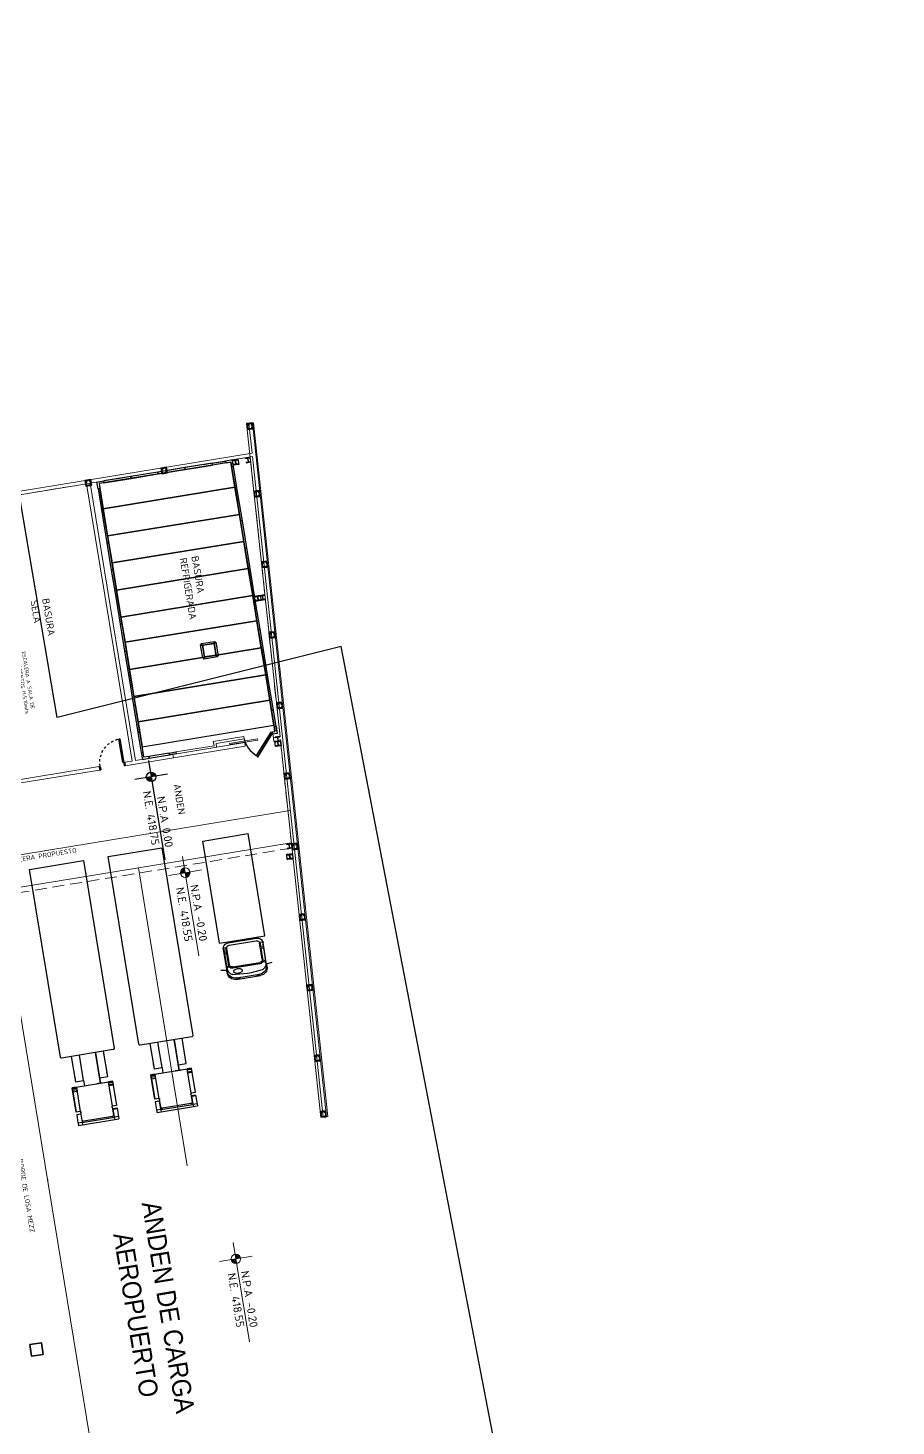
# Model space of a CAD drawing. Header units: metres. Extents: x 2 to 659295185, y -28 to 1124222152.
# Drawn here: x 655617.8 to 655654.4, y 1126502 to 1126561.2 of the extents above; entities that cross this region are included whole.
import ezdxf
from ezdxf.enums import TextEntityAlignment as Align

# ---------------------------------------------------------------- set-up
doc = ezdxf.new("R2010")
doc.units = ezdxf.units.M
doc.header["$MEASUREMENT"] = 0
for name, pattern in [('CCSM_C1_CUERPO CK$0$CONTINUA', [0]), ('CCSM_C1_CUERPO CK$0$DASHED', [0.75, 0.5, -0.25]), ('CCSM_C1_CUERPO CK$0$DASHED2', [0.375, 0.25, -0.125]), ('DASHDOT', [1, 0.5, -0.25, 0, -0.25])]:
    doc.linetypes.add(name, pattern=pattern)
doc.layers.get('0').update_dxf_attribs({"linetype": 'CONTINUOUS'})
for name, color, linetype in [('CCSM_C1_CUERPO CK$0$A-EQUIPOS', 9, 'CONTINUOUS'), ('CCSM_C1_CUERPO CK$0$A-LOCAL ID', 7, 'CONTINUOUS'), ('CCSM_C1_CUERPO CK$0$A-PARED', 2, 'CCSM_C1_CUERPO CK$0$CONTINUA'), ('CCSM_C1_CUERPO CK$0$A-PROYECCIONES', 5, 'CCSM_C1_CUERPO CK$0$DASHED'), ('CCSM_C1_CUERPO CK$0$A-PUERTA', 5, 'CCSM_C1_CUERPO CK$0$CONTINUA'), ('CCSM_C1_CUERPO CK$0$A-TEXTOS AREAS', 9, 'CONTINUOUS'), ('CCSM_C1_CUERPO CK$0$A-TEXTOS NIVELES', 7, 'CONTINUOUS'), ('CCSM_C1_CUERPO CK$0$A_INDICATIVOS', 8, 'CCSM_C1_CUERPO CK$0$CONTINUA'), ('CCSM_C1_CUERPO CK$0$A_MACHONES PAREDES ANDENES', 60, 'CONTINUOUS'), ('CCSM_C1_CUERPO CK$0$A_RAMPAS ANDENES', 8, 'CONTINUOUS'), ('CCSM_C1_CUERPO CK$0$ID_Nº LOCAL', 7, 'CONTINUOUS'), ('CCSM_XREF ESTRUCTURA15$0$E_PLANCHAS C', 67, 'CONTINUOUS'), ('CCSM_XREF ESTRUCTURA15$0$PLANCHAS VERIFICADAS ANDENES  Y AMPLIACION LOCALES H Y N 12-05-2011', 8, 'CONTINUOUS'), ('Numero de manzana', 6, 'CONTINUOUS'), ('Parcelas', 140, 'CONTINUOUS')]:
    doc.layers.add(name, color=color, linetype=linetype)
for name, color, linetype, lineweight in [('CCSM_XREF ESTRUCTURA15$0$E-CA-COLUMNA', 2, 'CONTINUOUS', 35), ('CCSM_XREF ESTRUCTURA15$0$E-CC-COLUMNA', 2, 'CONTINUOUS', 35), ('LOCALES ASIGNADOS', 41, 'DASHDOT', 0)]:
    doc.layers.add(name, color=color, linetype=linetype, lineweight=lineweight)
doc.styles.add('CCSM_C1_CUERPO CK$0$ROMANS', font='romans__.ttf')
doc.styles.add('CCSM_C1_CUERPO CK$0$sigo', font='arial.ttf', dxfattribs={"width": 0.9})
doc.styles.add('CCSM_C1_CUERPO CK$0$Standard', font='txt_____.ttf')

# ---------------------------------------------------------------- blocks, each defined once
blk = doc.blocks.new('CCSM_C1_CUERPO CK$0$Camion L12')
for p, q in [((0.863, 11.021), (-0.865, 11.02)), ((-0.865, 10.559), (-0.865, 11.02)), ((-0.865, 10.923), (-0.692, 10.923)), ((-0.692, 10.905), (-0.692, 11.02)), ((0.69, 10.924), (-0.692, 10.923)), ((-0.692, 10.559), (-0.692, 10.905)), ((-0.671, 10.49), (-0.671, 10.821)), ((-0.613, 10.878), (0.609, 10.879)), ((0.667, 10.821), (0.667, 10.49)), ((0.69, 10.906), (0.691, 11.021)), ((0.69, 10.924), (0.863, 10.924)), ((0.691, 10.56), (0.69, 10.906)), ((0.863, 10.924), (0.863, 11.021)), ((0.863, 10.56), (0.863, 10.906)), ((-0.865, 10.587), (-0.692, 10.587)), ((-0.865, 10.559), (-0.692, 10.559)), ((-0.865, 10.444), (-0.692, 10.444)), ((-0.864, 9.407), (-0.865, 10.444)), ((-0.692, 10.444), (-0.64, 10.488)), ((-0.692, 10.444), (-0.691, 9.407)), ((-0.671, 10.49), (-0.64, 10.488)), ((0.667, 10.49), (0.64, 10.488)), ((0.64, 10.488), (0.691, 10.445)), ((0.691, 10.56), (0.863, 10.56)), ((0.691, 9.425), (0.691, 10.445)), ((0.691, 10.445), (0.863, 10.445)), ((0.863, 10.445), (0.864, 9.408)), ((0.863, 10.445), (0.864, 9.428)), ((0.863, 10.445), (0.864, 9.408)), ((0.863, 10.445), (0.864, 9.408)), ((0.863, 10.445), (0.864, 9.408)), ((0.864, 9.408), (0.863, 10.445)), ((-0.864, 9.58), (-0.691, 9.58)), ((-0.864, 9.522), (-0.864, 9.58)), ((-0.691, 9.523), (-0.864, 9.522)), ((-0.691, 9.58), (-0.691, 9.523)), ((0.691, 9.581), (0.691, 9.523)), ((0.863, 9.581), (0.691, 9.581)), ((0.691, 9.523), (0.863, 9.524)), ((0.863, 9.524), (0.863, 9.581)), ((-0.691, 9.446), (-0.864, 9.445)), ((-0.864, 9.445), (-0.864, 9.407)), ((0.864, 9.408), (-0.864, 9.407)), ((-0.864, 9.407), (-0.691, 9.407)), ((-0.692, 9.177), (-0.691, 8.093)), ((-0.346, 9.177), (-0.692, 9.177)), ((-0.691, 9.407), (-0.691, 9.446)), ((-0.689, 9.062), (-0.689, 8.987)), ((-0.184, 9.408), (-0.409, 9.407)), ((-0.403, 9.407), (-0.346, 9.407)), ((-0.352, 9.407), (-0.346, 8.094)), ((-0.348, 8.987), (-0.348, 9.062)), ((-0.346, 9.407), (-0.288, 9.407)), ((-0.346, 9.177), (-0.346, 9.407)), ((-0.346, 8.094), (-0.346, 9.177)), ((-0.288, 9.407), (-0.23, 9.408)), ((-0.23, 9.408), (-0.196, 9.408)), ((0.344, 9.062), (0.344, 8.987)), ((0.345, 9.18), (0.345, 9.408)), ((0.345, 9.18), (0.346, 8.094)), ((0.691, 9.18), (0.345, 9.18)), ((0.691, 9.446), (0.69, 9.408)), ((0.691, 9.425), (0.69, 9.408)), ((0.69, 9.408), (0.864, 9.408)), ((0.69, 8.987), (0.69, 9.062)), ((0.863, 9.446), (0.691, 9.446)), ((0.691, 8.094), (0.691, 9.18)), ((0.864, 9.408), (0.863, 9.446))]:
    blk.add_line(p, q)
blk.add_lwpolyline([(-1.148, 0), (-1.152, 8.048, -0.414214), (-1.107, 8.093), (1.107, 8.094, -0.414214), (1.152, 8.049), (1.152, 0)], format="xyb", close=True)
for centre, start, end in [((-0.613, 10.821), 90.02798, 180.02798), ((0.609, 10.821), 0.02798, 90.02798)]:
    blk.add_arc(centre, 0.0576, start, end)
blk = doc.blocks.new('CCSM_C1_CUERPO CK$0$A$C6A3A6647')
for p, q in [((0.071, 0.444), (0.308, 0.444)), ((0.101, 0.444), (0.11, 0.5)), ((0.131, 0.418), (0.12, 0.437)), ((0.258, 0.44), (0.132, 0.44)), ((0.132, 0.44), (0.142, 0.419)), ((0.142, 0.419), (0.258, 0.419)), ((0.151, 0.411), (0.311, 0.411)), ((0.258, 0.419), (0.258, 0.44)), ((0.316, 0.44), (0.268, 0.44)), ((0.268, 0.44), (0.268, 0.419)), ((0.268, 0.419), (0.316, 0.419)), ((0.316, 0.419), (0.316, 0.44)), ((0.372, 0.472), (1.372, 0.472)), ((0.372, 0.028), (0.372, 0.472)), ((1.372, 0.028), (1.372, 0.472)), ((0, 0.13), (0, 0.37)), ((0.013, 0.139), (0.013, 0.361)), ((0.112, 0.384), (0.112, 0.116)), ((0.124, 0.117), (0.124, 0.383)), ((0.337, 0.117), (0.337, 0.383)), ((0.361, 0.111), (0.361, 0.389)), ((0.071, 0.056), (0.308, 0.056)), ((0.101, 0.056), (0.11, 0)), ((0.131, 0.082), (0.12, 0.063)), ((0.132, 0.06), (0.142, 0.081)), ((0.258, 0.06), (0.132, 0.06)), ((0.142, 0.081), (0.258, 0.081)), ((0.151, 0.089), (0.311, 0.089)), ((0.258, 0.081), (0.258, 0.06)), ((0.268, 0.06), (0.268, 0.081)), ((0.268, 0.081), (0.316, 0.081)), ((0.316, 0.06), (0.268, 0.06)), ((0.316, 0.081), (0.316, 0.06)), ((0.372, 0.028), (1.372, 0.028))]:
    blk.add_line(p, q)
for centre, radius, start, end in [((0.073, 0.372), 0.0726, 91.1988, 181.1028), ((0.095, 0.363), 0.0816, 91.1245, 181.1773), ((0.114, 0.368), 0.0695, 85.4302, 148.8562), ((0.153, 0.383), 0.0411, 122.4284, 180.2305), ((0.151, 0.384), 0.0272, 91.1895, 181.1115), ((0.307, 0.39), 0.0544, 358.8413, 88.8577), ((0.31, 0.384), 0.0272, 358.8885, 88.8106), ((0.034, 0.346), 0.0287, 136.0415, 223.6451), ((1.04, 0.25), 1, 171.7743, 188.535), ((0.079, 0.389), 0.0289, 148.4692, 171.5951), ((0.034, 0.154), 0.0287, 136.3537, 223.9597), ((0.095, 0.137), 0.0816, 178.824, 268.8742), ((0.109, 0.165), 0.0543, 167.0087, 183.2487), ((0.129, 0.161), 0.0747, 179.8616, 192.8518), ((0.11, 0.164), 0.0559, 151.5282, 167.1956), ((0.104, 0.155), 0.0488, 192.5874, 208.6414), ((0.088, 0.176), 0.0306, 127.3938, 151.1359), ((0.077, 0.19), 0.013, 89.8726, 127.4368), ((0.077, 0.19), 0.0132, 52.7922, 90.0166), ((0.067, 0.177), 0.0301, 28.5695, 52.7135), ((0.051, 0.168), 0.0488, 12.5874, 28.6414), ((0.051, 0.155), 0.0488, 331.3586, 347.4126), ((0.026, 0.162), 0.0747, 359.8817, 12.852), ((0.026, 0.161), 0.0747, 347.1482, 0.1384), ((0.073, 0.128), 0.0726, 178.8972, 268.8012), ((0.079, 0.111), 0.0289, 188.4124, 211.5232), ((0.114, 0.132), 0.0698, 206.0089, 274.4454), ((0.088, 0.147), 0.0306, 208.8641, 232.6062), ((0.077, 0.133), 0.013, 232.5632, 270.1274), ((0.077, 0.133), 0.0132, 269.9834, 307.2077), ((0.067, 0.146), 0.0301, 307.2865, 331.4305), ((0.153, 0.117), 0.0411, 179.7709, 237.5687), ((0.151, 0.117), 0.0272, 178.8902, 268.8065), ((0.307, 0.11), 0.0544, 271.1423, 1.1598), ((0.31, 0.117), 0.0272, 271.1935, 1.1098)]:
    blk.add_arc(centre, radius, start, end)
blk = doc.blocks.new('CCSM_C1_CUERPO CK$0$nivel para plantas')
h = blk.add_hatch(color=251)
h.paths.add_polyline_path([(0, 0.2, 0.414214), (-0.2, 0), (0, 0)])
h.paths.add_polyline_path([(0.2, 0), (0, 0), (0, -0.2, 0.414214)])
at = {"color": 251}
blk.add_line((-0.7, 0), (3.56, 0), dxfattribs=at)
blk.add_lwpolyline([(0, 0.7), (0, 0), (0, -0.7)], dxfattribs=at)
blk.add_circle((0, 0), 0.2, dxfattribs=at)
at = {"char_height": 0.34, "attachment_point": 1, "style": 'CCSM_C1_CUERPO CK$0$Standard'}
for s, insert, width in [('{\\Fromans|c0;\\C7;N.P.A 0.00}', (0.877, 0.444), 2.70141), ('{\\Fromans|c0;N.E. 418.75}', (0.56, -0.104), 3.02544)]:
    blk.add_mtext(s, dxfattribs=dict(at, insert=insert, width=width))
blk = doc.blocks.new('CCSM_C1_CUERPO CK$0$MACHON')
for points in [[(-0.1, 0.216, 1), (-0.082, 0.216, 1)], [(-0.082, 0.034, 1), (-0.1, 0.034, 1)], [(0.1, 0.216, 1), (0.082, 0.216, 1)], [(0.1, 0.034, 1), (0.082, 0.034, 1)]]:
    blk.add_hatch(color=0).paths.add_polyline_path(points)
at = {"color": 0}
for p, q in [((-0.1, 0.025), (0.1, 0.025)), ((-0.091, 0.216), (-0.028, 0.18)), ((-0.091, 0.034), (-0.028, 0.07)), ((0.081, 0.225), (0.056, 0.194)), ((0.1, 0.204), (0.075, 0.174))]:
    blk.add_line(p, q, dxfattribs=at)
blk.add_lwpolyline([(-0.125, 0), (0.125, 0), (0.125, 0.25), (-0.125, 0.25)], close=True)
for points in [[(-0.1, 0.025), (-0.1, 0.225), (0.03, 0.225)], [(0.056, 0.194), (0.081, 0.225), (0.1, 0.225), (0.1, 0.025), (-0.1, 0.025), (-0.1, 0.225), (0.1, 0.225), (0.1, 0.204), (0.075, 0.174)], [(0.075, 0.174), (0.1, 0.204), (0.1, 0.225), (-0.1, 0.225), (-0.1, 0.025), (0.1, 0.025), (0.1, 0.225), (0.081, 0.225), (0.056, 0.194)], [(0.03, 0.225), (0.1, 0.225), (0.1, 0.025)]]:
    blk.add_lwpolyline(points, dxfattribs=at)
for centre in [(-0.091, 0.216), (-0.091, 0.034), (0.091, 0.216), (0.091, 0.034)]:
    blk.add_circle(centre, 0.00902, dxfattribs=at)
blk = doc.blocks.new('CCSM_C1_CUERPO CK$0$P-IZQ 110-15')
for p, q in [((0.045, 1.01), (0.085, 1.01)), ((0.045, 1.01), (0.045, 0)), ((0.085, 0), (0.085, 1.01)), ((0, -0.015), (0.015, -0.015)), ((0, -0.015), (0, -0.135)), ((0, -0.135), (0.015, -0.135)), ((0.015, 0), (0.035, 0)), ((0.015, -0.015), (0.015, 0)), ((0.015, -0.135), (0.015, -0.15)), ((0.015, -0.15), (0.05, -0.15)), ((0.035, 0), (0.035, -0.045)), ((0.035, -0.045), (0.05, -0.045)), ((0.045, 0), (0.085, 0)), ((0.05, -0.045), (0.05, -0.15)), ((1.065, -0.045), (1.05, -0.045)), ((1.05, -0.045), (1.05, -0.15)), ((1.085, -0.15), (1.05, -0.15)), ((1.065, 0), (1.065, -0.045)), ((1.085, 0), (1.065, 0)), ((1.085, -0.015), (1.085, 0)), ((1.1, -0.015), (1.085, -0.015)), ((1.1, -0.135), (1.085, -0.135)), ((1.085, -0.135), (1.085, -0.15)), ((1.1, -0.015), (1.1, -0.135))]:
    blk.add_line(p, q)
at = {"color": 8, "linetype": 'CCSM_C1_CUERPO CK$0$DASHED2', "ltscale": 0.05}
blk.add_arc((0.045, 0), 1.011, 360, 87.73205, dxfattribs=at)
blk = doc.blocks.new('CCSM_C1_CUERPO CK$0$IDENT LOCAL')
at = {"style": 'CCSM_C1_CUERPO CK$0$ROMANS'}
for tag, height, p in [('AREA-EXACTA', 0.5, (0.869, 0.18)), ('NºLOCAL', 0.7, (1.954, 0.057)), ('RUBRO', 0.35, (0, 0)), ('USO', 0.35, (-0.839, -0.137))]:
    blk.add_attdef(tag, text='', height=height, rotation=279.30845, dxfattribs=at).set_placement(p, align=Align.BOTTOM_CENTER)
blk = doc.blocks.new('CCSM_XREF ESTRUCTURA15$0$CCSM_COLUMNA REC')
at = {"layer": 'CCSM_XREF ESTRUCTURA15$0$E-CA-COLUMNA'}
blk.add_lwpolyline([(-0.25, -0.25), (0.25, -0.25), (0.25, 0.25), (-0.25, 0.25)], close=True, dxfattribs=at)
blk = doc.blocks.new('CCSM_XREF ESTRUCTURA15$0$A$C17D5529C')
at = {"layer": 'CCSM_XREF ESTRUCTURA15$0$E-CC-COLUMNA'}
blk.add_lwpolyline([(-0.162, -0.103), (-0.028, -0.103, -0.410123), (-0.01, -0.121), (-0.01, -0.2), (0, -0.2), (0, 0), (-0.01, 0), (-0.01, -0.079, -0.410123), (-0.028, -0.097), (-0.162, -0.097, -0.410123), (-0.18, -0.079), (-0.18, 0), (-0.19, 0), (-0.19, -0.2), (-0.18, -0.2), (-0.18, -0.121, -0.418316), (-0.162, -0.103)], format="xyb", dxfattribs=at)
at = {"layer": 'CCSM_XREF ESTRUCTURA15$0$E_PLANCHAS C'}
blk.add_lwpolyline([(-0.21, 0.02), (0.02, 0.02), (0.02, -0.22), (-0.21, -0.22)], close=True, dxfattribs=at)

msp = doc.modelspace()

# ---------------------------------------------------------------- hatches: boundary and pattern name
at = {"layer": 'CCSM_C1_CUERPO CK$0$A-TEXTOS NIVELES', "lineweight": 5}
for points in [[(655624.212, 1126525.4034), (655624.4094, 1126525.4357), (655624.377, 1126525.6331, 0.4142136)], [(655624.6067, 1126525.4681), (655624.4094, 1126525.4357), (655624.4417, 1126525.2384, 0.4142136)], [(655626.7432, 1126509.137, 0.4142136), (655626.5135, 1126509.302), (655626.5458, 1126509.1047)], [(655626.3484, 1126509.0723, 0.4142136), (655626.5782, 1126508.9073), (655626.5458, 1126509.1047)]]:
    msp.add_hatch(color=251, dxfattribs=at).paths.add_polyline_path(points)
at = {"layer": 'LOCALES ASIGNADOS'}
h = msp.add_hatch(color=256, dxfattribs=at)
edge = h.paths.add_edge_path()
edge.add_arc((219491.1056, 1054914.3756), 441878.9229, 9.308049718, 9.309563548, ccw=False)
edge.add_line((655551.8097, 1126384.9626), (655564.5398, 1126387.0492))
edge.add_line((655564.5398, 1126387.0492), (655562.5867, 1126398.9652))
edge.add_line((655562.5867, 1126398.9652), (655552.3922, 1126397.2942))
edge.add_line((655552.3922, 1126397.2942), (655552.4569, 1126396.8995))
edge.add_line((655552.4569, 1126396.8995), (655549.9212, 1126396.4839))

# ---------------------------------------------------------------- linework, layer by layer
at = {"ltscale": 0.5}
for p, q in [((655621.7452, 1126535.9164), (655621.5511, 1126537.1006)), ((655621.7452, 1126535.9164), (655621.5511, 1126537.1006)), ((655622.1204, 1126533.627), (655621.9263, 1126534.8112)), ((655622.1204, 1126533.627), (655621.9263, 1126534.8112)), ((655622.4957, 1126531.3375), (655622.3016, 1126532.5217)), ((655622.4957, 1126531.3375), (655622.3016, 1126532.5217))]:
    msp.add_line(p, q, dxfattribs=at)
at = {"color": 3}
for points in [[(655627.0758, 1126542.8159), (655627.054, 1126542.9487, -0.4101231), (655627.0686, 1126542.9693), (655627.1466, 1126542.9821), (655627.145, 1126542.992), (655626.9476, 1126542.9596), (655626.9492, 1126542.9497), (655627.0272, 1126542.9625, -0.4101231), (655627.0476, 1126542.9476), (655627.0693, 1126542.8154, -0.4101231), (655627.0547, 1126542.7948), (655626.9767, 1126542.782), (655626.9783, 1126542.7721), (655627.1757, 1126542.8045), (655627.1741, 1126542.8143), (655627.0961, 1126542.8015, -0.4183159), (655627.0757, 1126542.8164)], [(655627.0758, 1126542.8159), (655627.054, 1126542.9487, -0.4101231), (655627.0686, 1126542.9693), (655627.1466, 1126542.9821), (655627.145, 1126542.992), (655626.9476, 1126542.9596), (655626.9492, 1126542.9497), (655627.0272, 1126542.9625, -0.4101231), (655627.0476, 1126542.9476), (655627.0693, 1126542.8154, -0.4101231), (655627.0547, 1126542.7948), (655626.9767, 1126542.782), (655626.9783, 1126542.7721), (655627.1757, 1126542.8045), (655627.1741, 1126542.8143), (655627.0961, 1126542.8015, -0.4183159), (655627.0757, 1126542.8164)], [(655627.6937, 1126537.0031), (655627.6719, 1126537.1358, -0.4101231), (655627.6865, 1126537.1564), (655627.7645, 1126537.1692), (655627.7629, 1126537.1791), (655627.5655, 1126537.1467), (655627.5671, 1126537.1369), (655627.6451, 1126537.1496, -0.4101231), (655627.6655, 1126537.1348), (655627.6872, 1126537.0025, -0.4101231), (655627.6726, 1126536.9819), (655627.5946, 1126536.9691), (655627.5963, 1126536.9592), (655627.7936, 1126536.9916), (655627.792, 1126537.0015), (655627.714, 1126536.9887, -0.4183159), (655627.6936, 1126537.0036)], [(655627.6937, 1126537.0031), (655627.6719, 1126537.1358, -0.4101231), (655627.6865, 1126537.1564), (655627.7645, 1126537.1692), (655627.7629, 1126537.1791), (655627.5655, 1126537.1467), (655627.5671, 1126537.1369), (655627.6451, 1126537.1496, -0.4101231), (655627.6655, 1126537.1348), (655627.6872, 1126537.0025, -0.4101231), (655627.6726, 1126536.9819), (655627.5946, 1126536.9691), (655627.5963, 1126536.9592), (655627.7936, 1126536.9916), (655627.792, 1126537.0015), (655627.714, 1126536.9887, -0.4183159), (655627.6936, 1126537.0036)], [(655628.3355, 1126531.0166), (655628.3137, 1126531.1494, -0.4101231), (655628.3283, 1126531.17), (655628.4063, 1126531.1828), (655628.4047, 1126531.1926), (655628.2073, 1126531.1603), (655628.2089, 1126531.1504), (655628.2869, 1126531.1632, -0.4101231), (655628.3073, 1126531.1483), (655628.329, 1126531.0161, -0.4101231), (655628.3144, 1126530.9954), (655628.2364, 1126530.9827), (655628.2381, 1126530.9728), (655628.4354, 1126531.0051), (655628.4338, 1126531.015), (655628.3558, 1126531.0022, -0.4183159), (655628.3354, 1126531.0171)], [(655628.3355, 1126531.0166), (655628.3137, 1126531.1494, -0.4101231), (655628.3283, 1126531.17), (655628.4063, 1126531.1828), (655628.4047, 1126531.1926), (655628.2073, 1126531.1603), (655628.2089, 1126531.1504), (655628.2869, 1126531.1632, -0.4101231), (655628.3073, 1126531.1483), (655628.329, 1126531.0161, -0.4101231), (655628.3144, 1126530.9954), (655628.2364, 1126530.9827), (655628.2381, 1126530.9728), (655628.4354, 1126531.0051), (655628.4338, 1126531.015), (655628.3558, 1126531.0022, -0.4183159), (655628.3354, 1126531.0171)], [(655628.8184, 1126526.4933), (655628.7967, 1126526.626, -0.4101231), (655628.8113, 1126526.6466), (655628.8892, 1126526.6594), (655628.8876, 1126526.6693), (655628.6902, 1126526.6369), (655628.6919, 1126526.6271), (655628.7698, 1126526.6398, -0.4101231), (655628.7902, 1126526.6249), (655628.8119, 1126526.4927, -0.4101231), (655628.7973, 1126526.4721), (655628.7194, 1126526.4593), (655628.721, 1126526.4494), (655628.9183, 1126526.4818), (655628.9167, 1126526.4916), (655628.8388, 1126526.4789, -0.4183159), (655628.8183, 1126526.4938)], [(655628.8184, 1126526.4933), (655628.7967, 1126526.626, -0.4101231), (655628.8113, 1126526.6466), (655628.8892, 1126526.6594), (655628.8876, 1126526.6693), (655628.6902, 1126526.6369), (655628.6919, 1126526.6271), (655628.7698, 1126526.6398, -0.4101231), (655628.7902, 1126526.6249), (655628.8119, 1126526.4927, -0.4101231), (655628.7973, 1126526.4721), (655628.7194, 1126526.4593), (655628.721, 1126526.4494), (655628.9183, 1126526.4818), (655628.9167, 1126526.4916), (655628.8388, 1126526.4789, -0.4183159), (655628.8183, 1126526.4938)]]:
    msp.add_lwpolyline(points, format="xyb", dxfattribs=at)
at = {"color": 8, "ltscale": 0.5}
for points in [[(655626.3323, 1126542.799), (655620.7666, 1126541.8868), (655620.9413, 1126540.821), (655626.507, 1126541.7333)], [(655626.3323, 1126542.799), (655620.7666, 1126541.8868), (655620.9413, 1126540.821), (655626.507, 1126541.7333)], [(655626.507, 1126541.7333), (655620.9413, 1126540.821), (655621.1289, 1126539.6763), (655626.6946, 1126540.5885)], [(655626.507, 1126541.7333), (655620.9413, 1126540.821), (655621.1289, 1126539.6763), (655626.6946, 1126540.5885)], [(655626.6946, 1126540.5885), (655621.1289, 1126539.6763), (655621.3165, 1126538.5315), (655626.8823, 1126539.4438)], [(655626.6946, 1126540.5885), (655621.1289, 1126539.6763), (655621.3165, 1126538.5315), (655626.8823, 1126539.4438)], [(655626.8823, 1126539.4438), (655621.3165, 1126538.5315), (655621.5041, 1126537.3868), (655627.0699, 1126538.2991)], [(655626.8823, 1126539.4438), (655621.3165, 1126538.5315), (655621.5041, 1126537.3868), (655627.0699, 1126538.2991)], [(655627.0699, 1126538.2991), (655621.5041, 1126537.3868), (655621.6918, 1126536.2421), (655627.2575, 1126537.1544)], [(655627.0699, 1126538.2991), (655621.5041, 1126537.3868), (655621.6918, 1126536.2421), (655627.2575, 1126537.1544)], [(655621.8665, 1126535.1763), (655627.4322, 1126536.0886), (655627.2575, 1126537.1544), (655621.6918, 1126536.2421)], [(655621.8665, 1126535.1763), (655627.4322, 1126536.0886), (655627.2575, 1126537.1544), (655621.6918, 1126536.2421)], [(655627.4322, 1126536.0886), (655621.8665, 1126535.1763), (655622.0541, 1126534.0316), (655627.6198, 1126534.9439)], [(655627.4322, 1126536.0886), (655621.8665, 1126535.1763), (655622.0541, 1126534.0316), (655627.6198, 1126534.9439)], [(655627.6198, 1126534.9439), (655622.0541, 1126534.0316), (655622.2417, 1126532.8869), (655627.8075, 1126533.7991)], [(655627.6198, 1126534.9439), (655622.0541, 1126534.0316), (655622.2417, 1126532.8869), (655627.8075, 1126533.7991)], [(655622.4164, 1126531.8211), (655627.9821, 1126532.7333), (655627.8075, 1126533.7991), (655622.2417, 1126532.8869)], [(655622.4164, 1126531.8211), (655627.9821, 1126532.7333), (655627.8075, 1126533.7991), (655622.2417, 1126532.8869)], [(655622.5911, 1126530.7553), (655628.1568, 1126531.6676), (655627.9821, 1126532.7333), (655622.4164, 1126531.8211)], [(655622.5911, 1126530.7553), (655628.1568, 1126531.6676), (655627.9821, 1126532.7333), (655622.4164, 1126531.8211)]]:
    msp.add_lwpolyline(points, close=True, dxfattribs=at)
at = {"ltscale": 0.5}
for points in [[(655624.395, 1126542.5626), (655623.2503, 1126542.3749), (655623.2633, 1126542.296), (655624.408, 1126542.4836), (655624.395, 1126542.5626)], [(655624.395, 1126542.5626), (655623.2503, 1126542.3749), (655623.2633, 1126542.296), (655624.408, 1126542.4836), (655624.395, 1126542.5626)], [(655625.5398, 1126542.7502), (655624.395, 1126542.5626), (655624.408, 1126542.4836), (655625.5527, 1126542.6713), (655625.5398, 1126542.7502)], [(655625.5398, 1126542.7502), (655624.395, 1126542.5626), (655624.408, 1126542.4836), (655625.5527, 1126542.6713), (655625.5398, 1126542.7502)], [(655625.5398, 1126542.7502), (655626.1121, 1126542.844), (655626.1251, 1126542.7651), (655625.5527, 1126542.6713)], [(655625.5398, 1126542.7502), (655626.1121, 1126542.844), (655626.1251, 1126542.7651), (655625.5527, 1126542.6713)], [(655626.4452, 1126542.6047), (655626.3983, 1126542.8909), (655626.1121, 1126542.844), (655626.1251, 1126542.7651), (655626.3323, 1126542.799), (655626.3663, 1126542.5918)], [(655626.4452, 1126542.6047), (655626.3983, 1126542.8909), (655626.1121, 1126542.844), (655626.1251, 1126542.7651), (655626.3323, 1126542.799), (655626.3663, 1126542.5918)], [(655626.3663, 1126542.5918), (655626.5539, 1126541.4471), (655626.6328, 1126541.46), (655626.4452, 1126542.6047), (655626.3663, 1126542.5918)], [(655626.3663, 1126542.5918), (655626.5539, 1126541.4471), (655626.6328, 1126541.46), (655626.4452, 1126542.6047), (655626.3663, 1126542.5918)], [(655620.7216, 1126541.6666), (655620.6747, 1126541.9528), (655620.9609, 1126541.9997), (655620.9738, 1126541.9207), (655620.7666, 1126541.8868), (655620.8005, 1126541.6795)], [(655620.7216, 1126541.6666), (655620.6747, 1126541.9528), (655620.9609, 1126541.9997), (655620.9738, 1126541.9207), (655620.7666, 1126541.8868), (655620.8005, 1126541.6795)], [(655622.1056, 1126542.1873), (655620.9609, 1126541.9997), (655620.9738, 1126541.9207), (655622.1185, 1126542.1084), (655622.1056, 1126542.1873)], [(655622.1056, 1126542.1873), (655620.9609, 1126541.9997), (655620.9738, 1126541.9207), (655622.1185, 1126542.1084), (655622.1056, 1126542.1873)], [(655623.2503, 1126542.3749), (655622.1056, 1126542.1873), (655622.1185, 1126542.1084), (655623.2633, 1126542.296), (655623.2503, 1126542.3749)], [(655623.2503, 1126542.3749), (655622.1056, 1126542.1873), (655622.1185, 1126542.1084), (655623.2633, 1126542.296), (655623.2503, 1126542.3749)], [(655620.7216, 1126541.6666), (655620.9092, 1126540.5219), (655620.9882, 1126540.5348), (655620.8005, 1126541.6795), (655620.7216, 1126541.6666)], [(655620.7216, 1126541.6666), (655620.9092, 1126540.5219), (655620.9882, 1126540.5348), (655620.8005, 1126541.6795), (655620.7216, 1126541.6666)], [(655626.5539, 1126541.4471), (655626.7415, 1126540.3023), (655626.8205, 1126540.3153), (655626.6328, 1126541.46), (655626.5539, 1126541.4471)], [(655626.5539, 1126541.4471), (655626.7415, 1126540.3023), (655626.8205, 1126540.3153), (655626.6328, 1126541.46), (655626.5539, 1126541.4471)], [(655620.9092, 1126540.5219), (655621.0969, 1126539.3771), (655621.1758, 1126539.3901), (655620.9882, 1126540.5348), (655620.9092, 1126540.5219)], [(655620.9092, 1126540.5219), (655621.0969, 1126539.3771), (655621.1758, 1126539.3901), (655620.9882, 1126540.5348), (655620.9092, 1126540.5219)], [(655626.7415, 1126540.3023), (655626.9292, 1126539.1576), (655627.0081, 1126539.1706), (655626.8205, 1126540.3153), (655626.7415, 1126540.3023)], [(655626.7415, 1126540.3023), (655626.9292, 1126539.1576), (655627.0081, 1126539.1706), (655626.8205, 1126540.3153), (655626.7415, 1126540.3023)], [(655621.0969, 1126539.3771), (655621.2845, 1126538.2324), (655621.3634, 1126538.2454), (655621.1758, 1126539.3901), (655621.0969, 1126539.3771)], [(655621.0969, 1126539.3771), (655621.2845, 1126538.2324), (655621.3634, 1126538.2454), (655621.1758, 1126539.3901), (655621.0969, 1126539.3771)], [(655626.9292, 1126539.1576), (655627.1168, 1126538.0129), (655627.1957, 1126538.0258), (655627.0081, 1126539.1706), (655626.9292, 1126539.1576)], [(655626.9292, 1126539.1576), (655627.1168, 1126538.0129), (655627.1957, 1126538.0258), (655627.0081, 1126539.1706), (655626.9292, 1126539.1576)], [(655621.2845, 1126538.2324), (655621.4721, 1126537.0877), (655621.5511, 1126537.1006), (655621.3634, 1126538.2454), (655621.2845, 1126538.2324)], [(655621.2845, 1126538.2324), (655621.4721, 1126537.0877), (655621.5511, 1126537.1006), (655621.3634, 1126538.2454), (655621.2845, 1126538.2324)], [(655627.1168, 1126538.0129), (655627.3044, 1126536.8682), (655627.3834, 1126536.8811), (655627.1957, 1126538.0258), (655627.1168, 1126538.0129)], [(655627.1168, 1126538.0129), (655627.3044, 1126536.8682), (655627.3834, 1126536.8811), (655627.1957, 1126538.0258), (655627.1168, 1126538.0129)], [(655621.4721, 1126537.0877), (655621.6597, 1126535.943), (655621.7387, 1126535.9559), (655621.5511, 1126537.1006), (655621.4721, 1126537.0877)], [(655621.4721, 1126537.0877), (655621.6597, 1126535.943), (655621.7387, 1126535.9559), (655621.5511, 1126537.1006), (655621.4721, 1126537.0877)], [(655627.3044, 1126536.8682), (655627.492, 1126535.7234), (655627.571, 1126535.7364), (655627.3834, 1126536.8811), (655627.3044, 1126536.8682)], [(655627.3044, 1126536.8682), (655627.492, 1126535.7234), (655627.571, 1126535.7364), (655627.3834, 1126536.8811), (655627.3044, 1126536.8682)], [(655621.6597, 1126535.943), (655621.8474, 1126534.7982), (655621.9263, 1126534.8112), (655621.7387, 1126535.9559), (655621.6597, 1126535.943)], [(655621.6597, 1126535.943), (655621.8474, 1126534.7982), (655621.9263, 1126534.8112), (655621.7387, 1126535.9559), (655621.6597, 1126535.943)], [(655627.492, 1126535.7234), (655627.6797, 1126534.5787), (655627.7586, 1126534.5917), (655627.571, 1126535.7364), (655627.492, 1126535.7234)], [(655627.492, 1126535.7234), (655627.6797, 1126534.5787), (655627.7586, 1126534.5917), (655627.571, 1126535.7364), (655627.492, 1126535.7234)], [(655621.8474, 1126534.7982), (655622.035, 1126533.6535), (655622.1139, 1126533.6665), (655621.9263, 1126534.8112), (655621.8474, 1126534.7982)], [(655621.8474, 1126534.7982), (655622.035, 1126533.6535), (655622.1139, 1126533.6665), (655621.9263, 1126534.8112), (655621.8474, 1126534.7982)], [(655625.1323, 1126535.0894), (655625.2261, 1126534.517), (655625.1472, 1126534.5041), (655625.0533, 1126535.0765)], [(655625.1323, 1126535.0894), (655625.2261, 1126534.517), (655625.1472, 1126534.5041), (655625.0533, 1126535.0765)], [(655625.0863, 1126535.1224), (655625.6587, 1126535.2162), (655625.6716, 1126535.1373), (655625.0993, 1126535.0435)], [(655625.0863, 1126535.1224), (655625.6587, 1126535.2162), (655625.6716, 1126535.1373), (655625.0993, 1126535.0435)], [(655625.7046, 1126535.1832), (655625.7985, 1126534.6109), (655625.7195, 1126534.5979), (655625.6257, 1126535.1703)], [(655625.7046, 1126535.1832), (655625.7985, 1126534.6109), (655625.7195, 1126534.5979), (655625.6257, 1126535.1703)], [(655625.1802, 1126534.55), (655625.7525, 1126534.6439), (655625.7655, 1126534.5649), (655625.1931, 1126534.4711)], [(655625.1802, 1126534.55), (655625.7525, 1126534.6439), (655625.7655, 1126534.5649), (655625.1931, 1126534.4711)], [(655627.6797, 1126534.5787), (655627.8673, 1126533.434), (655627.9463, 1126533.4469), (655627.7586, 1126534.5917), (655627.6797, 1126534.5787)], [(655627.6797, 1126534.5787), (655627.8673, 1126533.434), (655627.9463, 1126533.4469), (655627.7586, 1126534.5917), (655627.6797, 1126534.5787)], [(655622.035, 1126533.6535), (655622.2226, 1126532.5088), (655622.3016, 1126532.5217), (655622.1139, 1126533.6665), (655622.035, 1126533.6535)], [(655622.035, 1126533.6535), (655622.2226, 1126532.5088), (655622.3016, 1126532.5217), (655622.1139, 1126533.6665), (655622.035, 1126533.6535)], [(655627.8673, 1126533.434), (655628.0549, 1126532.2893), (655628.1339, 1126532.3022), (655627.9463, 1126533.4469), (655627.8673, 1126533.434)], [(655627.8673, 1126533.434), (655628.0549, 1126532.2893), (655628.1339, 1126532.3022), (655627.9463, 1126533.4469), (655627.8673, 1126533.434)], [(655622.2226, 1126532.5088), (655622.4103, 1126531.3641), (655622.4892, 1126531.377), (655622.3016, 1126532.5217), (655622.2226, 1126532.5088)], [(655622.2226, 1126532.5088), (655622.4103, 1126531.3641), (655622.4892, 1126531.377), (655622.3016, 1126532.5217), (655622.2226, 1126532.5088)], [(655628.0549, 1126532.2893), (655628.1947, 1126531.4366), (655628.2736, 1126531.4496), (655628.1339, 1126532.3022), (655628.0549, 1126532.2893)], [(655628.0549, 1126532.2893), (655628.1947, 1126531.4366), (655628.2736, 1126531.4496), (655628.1339, 1126532.3022), (655628.0549, 1126532.2893)], [(655622.4103, 1126531.3641), (655622.55, 1126530.5114), (655622.629, 1126530.5244), (655622.4892, 1126531.377), (655622.4103, 1126531.3641)], [(655622.4103, 1126531.3641), (655622.55, 1126530.5114), (655622.629, 1126530.5244), (655622.4892, 1126531.377), (655622.4103, 1126531.3641)], [(655622.629, 1126530.5244), (655622.5895, 1126530.5179), (655622.55, 1126530.5114), (655622.5969, 1126530.2253), (655622.8831, 1126530.2722), (655622.8702, 1126530.3511), (655622.6629, 1126530.3171)], [(655622.629, 1126530.5244), (655622.5895, 1126530.5179), (655622.55, 1126530.5114), (655622.5969, 1126530.2253), (655622.8831, 1126530.2722), (655622.8702, 1126530.3511), (655622.6629, 1126530.3171)], [(655623.7228, 1126530.4909), (655622.8702, 1126530.3511), (655622.8831, 1126530.2722), (655623.7357, 1126530.4119), (655623.7228, 1126530.4909)], [(655623.7228, 1126530.4909), (655622.8702, 1126530.3511), (655622.8831, 1126530.2722), (655623.7357, 1126530.4119), (655623.7228, 1126530.4909)], [(655623.7228, 1126530.4909), (655624.0149, 1126530.5387), (655624.0278, 1126530.4598), (655623.7357, 1126530.4119)], [(655623.7228, 1126530.4909), (655624.0149, 1126530.5387), (655624.0278, 1126530.4598), (655623.7357, 1126530.4119)]]:
    msp.add_lwpolyline(points, close=True, dxfattribs=at)
msp.add_lwpolyline([(655625.6322, 1126535.1308), (655625.713, 1126534.6374), (655625.2196, 1126534.5565), (655625.1388, 1126535.0499)], close=True)
msp.add_lwpolyline([(655625.6322, 1126535.1308), (655625.713, 1126534.6374), (655625.2196, 1126534.5565), (655625.1388, 1126535.0499)], close=True)
at = {"color": 252, "ltscale": 0.5}
for points in [[(655627.4761, 1126530.3488), (655628.0864, 1126531.3353), (655628.0184, 1126531.3773), (655627.408, 1126530.3909)], [(655627.4761, 1126530.3488), (655628.0864, 1126531.3353), (655628.0184, 1126531.3773), (655627.408, 1126530.3909)], [(655627.4629, 1126530.3275), (655627.4629, 1126530.3275), (655627.4757, 1126530.3197), (655628.1123, 1126531.3486), (655628.0996, 1126531.3565)], [(655627.4629, 1126530.3275), (655627.4629, 1126530.3275), (655627.4757, 1126530.3197), (655628.1123, 1126531.3486), (655628.0996, 1126531.3565)]]:
    msp.add_lwpolyline(points, close=True, dxfattribs=at)
at = {"ltscale": 0.5}
msp.add_lwpolyline([(655628.0888, 1126531.3889), (655628.1995, 1126531.407), (655628.1656, 1126531.6143), (655628.2445, 1126531.6272), (655628.2947, 1126531.3213), (655628.105, 1126531.2902)], dxfattribs=at)
msp.add_lwpolyline([(655628.0888, 1126531.3889), (655628.1995, 1126531.407), (655628.1656, 1126531.6143), (655628.2445, 1126531.6272), (655628.2947, 1126531.3213), (655628.105, 1126531.2902)], dxfattribs=at)
at = {"color": 8, "ltscale": 0.5}
msp.add_arc((655628.0278, 1126531.3856), 1.172, 194.527505, 238.072963, dxfattribs=at)
msp.add_arc((655628.0278, 1126531.3856), 1.172, 194.527505, 238.072963, dxfattribs=at)
at = {"layer": 'CCSM_C1_CUERPO CK$0$A-EQUIPOS', "lineweight": 5}
for p, q in [((655625.5941, 1126530.9802), (655626.877, 1126531.1905)), ((655626.8931, 1126531.0918), (655626.877, 1126531.1905)), ((655628.1994, 1126531.4073), (655628.0886, 1126531.3891)), ((655628.1048, 1126531.2904), (655628.0886, 1126531.3891)), ((655628.2971, 1126531.3219), (655628.1048, 1126531.2904)), ((655628.1048, 1126531.2904), (655628.1307, 1126531.1325)), ((655624.0147, 1126530.539), (655625.6232, 1126530.8026)), ((655625.6232, 1126530.8026), (655625.5941, 1126530.9802)), ((655625.7089, 1126530.8977), (655626.8931, 1126531.0918)), ((655625.7348, 1126530.7398), (655625.7089, 1126530.8977)), ((655625.7089, 1126530.8977), (655625.7348, 1126530.7398))]:
    msp.add_line(p, q, dxfattribs=at)
msp.add_lwpolyline([(655627.4721, 1126531.0456), (655627.464, 1126531.0949), (655626.2798, 1126530.9008), (655626.2879, 1126530.8515)], close=True, dxfattribs=at)
at = {"layer": 'CCSM_C1_CUERPO CK$0$A-PARED', "lineweight": 5}
for p, q in [((655626.9999, 1126544.4247), (655627.2968, 1126544.4567)), ((655626.9999, 1126544.4247), (655627.2968, 1126544.4567)), ((655628.1307, 1126531.1325), (655628.1549, 1126530.9845)), ((655621.876, 1126529.9553), (655621.8517, 1126530.1033)), ((655620.7904, 1126529.7774), (655614.5278, 1126528.7509)), ((655616.3032, 1126529.1939), (655620.7662, 1126529.9254)), ((655620.7662, 1126529.9254), (655620.7904, 1126529.7774))]:
    msp.add_line(p, q, dxfattribs=at)
for points in [[(655613.2971, 1126540.8958), (655627.2333, 1126543.18), (655627.0993, 1126544.4353), (655627.2485, 1126544.4512), (655630.3803, 1126515.117), (655630.2311, 1126515.101), (655627.2493, 1126543.0307), (655620.3883, 1126541.9061), (655622.3106, 1126530.1786), (655623.8816, 1126530.4361), (655623.9059, 1126530.288), (655621.876, 1126529.9553), (655621.8517, 1126530.1033), (655622.1625, 1126530.1543), (655620.2403, 1126541.8818), (655615.7884, 1126541.1521)], [(655628.414, 1126531.179), (655626.9999, 1126544.4247)], [(655628.1307, 1126531.1325), (655628.414, 1126531.179)], [(655628.336, 1126531.0142), (655628.1549, 1126530.9845)]]:
    msp.add_lwpolyline(points, dxfattribs=at)
at = {"layer": 'CCSM_C1_CUERPO CK$0$A-PARED', "color": 8, "lineweight": 5}
for points in [[(655628.414, 1126531.179), (655626.9999, 1126544.4247)], [(655627.2981, 1126544.4568), (655630.4299, 1126515.1228), (655630.1316, 1126515.0908), (655628.4315, 1126531.0149)]]:
    msp.add_lwpolyline(points, dxfattribs=at)
at = {"layer": 'CCSM_C1_CUERPO CK$0$A-PARED', "lineweight": 5}
msp.add_lwpolyline([(655626.9433, 1126530.7859), (655623.9059, 1126530.288), (655623.8816, 1126530.4361), (655626.919, 1126530.9339)], close=True, dxfattribs=at)
at = {"layer": 'CCSM_C1_CUERPO CK$0$A-PROYECCIONES', "lineweight": 5}
msp.add_lwpolyline([(655627.1504, 1126543.0145), (655628.9161, 1126526.476), (655615.2664, 1126524.2443), (655614.5278, 1126528.7509), (655615.2679, 1126528.8722), (655613.3213, 1126540.7477), (655627.1504, 1126543.0145)], dxfattribs=at)
at = {"layer": 'CCSM_C1_CUERPO CK$0$A-TEXTOS NIVELES', "color": 251, "lineweight": 5}
for p, q in [((655624.2961, 1126526.1265), (655624.9851, 1126521.9229)), ((655626.4326, 1126509.7955), (655627.1216, 1126505.5919))]:
    msp.add_line(p, q, dxfattribs=at)
for points in [[(655625.1001, 1126525.549), (655624.4094, 1126525.4357), (655623.7186, 1126525.3225)], [(655627.2366, 1126509.2179), (655626.5458, 1126509.1047), (655625.855, 1126508.9915)]]:
    msp.add_lwpolyline(points, dxfattribs=at)
for centre in [(655624.4094, 1126525.4357), (655626.5458, 1126509.1047)]:
    msp.add_circle(centre, 0.2, dxfattribs=at)
at = {"layer": 'CCSM_C1_CUERPO CK$0$A_RAMPAS ANDENES', "lineweight": 5}
for p, q in [((655628.8887, 1126526.6967), (655616.5883, 1126524.6806)), ((655624.4949, 1126513.0459), (655622.4309, 1126525.6382)), ((655616.5883, 1126524.6806), (655621.3034, 1126495.9144))]:
    msp.add_line(p, q, dxfattribs=at)
for points in [[(655614.7601, 1126525.7489), (655628.8475, 1126528.0612)], [(655618.5693, 1126512.4398), (655618.6187, 1126512.4479)]]:
    msp.add_lwpolyline(points, dxfattribs=at)
at = {"layer": 'Numero de manzana', "lineweight": -2}
msp.add_circle((655575.4972, 1126468.5723), 47.2457, dxfattribs=at)
at = {"layer": 'Parcelas', "lineweight": -3}
msp.add_lwpolyline([(655665, 1126303), (655670, 1126341), (655654, 1126424), (655641, 1126483), (655631, 1126535), (655619, 1126532), (655610, 1126585), (655595, 1126588), (655583, 1126591), (655553, 1126768)], dxfattribs=at)

# ---------------------------------------------------------------- block references
at = {"layer": 'CCSM_C1_CUERPO CK$0$A-LOCAL ID', "lineweight": 5}
ref = msp.add_blockref('CCSM_C1_CUERPO CK$0$IDENT LOCAL', (655621.7523, 1126506.6026), dxfattribs=dict(at, rotation=279.3223798897528))
ref.add_attrib('NºLOCAL', 'ANDEN DE CARGA ', dxfattribs={"layer": 'CCSM_C1_CUERPO CK$0$ID_Nº LOCAL', "height": 0.8, "rotation": 279.32238, "style": 'CCSM_C1_CUERPO CK$0$sigo', "width": 0.9}).set_placement((655623.0844, 1126506.8213), align=Align.BOTTOM_CENTER)
ref = msp.add_blockref('CCSM_C1_CUERPO CK$0$IDENT LOCAL', (655620.3625, 1126506.4134), dxfattribs=dict(at, rotation=279.3223798897528))
ref.add_attrib('NºLOCAL', 'AEROPUERTO', dxfattribs={"layer": 'CCSM_C1_CUERPO CK$0$ID_Nº LOCAL', "height": 0.8, "rotation": 279.32238, "style": 'CCSM_C1_CUERPO CK$0$sigo', "width": 0.9}).set_placement((655621.6947, 1126506.6321), align=Align.BOTTOM_CENTER)
at = {"layer": 'CCSM_C1_CUERPO CK$0$A-PUERTA', "lineweight": 5, "xscale": -1, "rotation": 9.308595168604306}
msp.add_blockref('CCSM_C1_CUERPO CK$0$P-IZQ 110-15', (655621.8517, 1126530.1033), dxfattribs=at)
msp.add_blockref('CCSM_C1_CUERPO CK$0$P-IZQ 110-15', (655621.8517, 1126530.1033), dxfattribs=at)
at = {"layer": 'CCSM_C1_CUERPO CK$0$A-TEXTOS NIVELES', "lineweight": 5, "rotation": 279.3085951751866}
msp.add_blockref('CCSM_C1_CUERPO CK$0$nivel para plantas', (655622.9632, 1126529.4863), dxfattribs=at)
at = {"layer": 'CCSM_C1_CUERPO CK$0$A_INDICATIVOS', "lineweight": 5, "xscale": -4.373386054368372, "yscale": 4.373386054765433, "zscale": 4.373386054946081, "rotation": 279.2947509632413}
msp.add_blockref('CCSM_C1_CUERPO CK$0$A$C6A3A6647', (655625.9949, 1126520.8304), dxfattribs=at)
at = {"layer": 'CCSM_C1_CUERPO CK$0$A_INDICATIVOS', "lineweight": 5, "rotation": 189.2806193537704}
for p in [(655622.2901, 1126526.3071), (655618.9689, 1126525.7627)]:
    msp.add_blockref('CCSM_C1_CUERPO CK$0$Camion L12', p, dxfattribs=at)
at = {"layer": 'CCSM_C1_CUERPO CK$0$A_MACHONES PAREDES ANDENES', "lineweight": 5}
for p, rotation in [((655627.0131, 1126544.3004), 276.1012404396195), ((655623.3941, 1126542.4241), 279.3085951751866), ((655620.1869, 1126541.8984), 279.3085951751866), ((655627.3183, 1126541.4423), 276.1012404396195), ((655627.6367, 1126538.4593), 276.1000649458157), ((655627.9552, 1126535.4762), 276.098889448215), ((655628.2737, 1126532.4932), 276.0977139600814), ((655628.5922, 1126529.5101), 276.0965384681493), ((655628.9107, 1126526.5271), 276.0953629790508), ((655629.2292, 1126523.5441), 276.0941874847363), ((655629.5476, 1126520.561), 276.0930119932544), ((655629.8661, 1126517.578), 276.0918364979722), ((655630.1184, 1126515.2147), 276.0918364979722)]:
    msp.add_blockref('CCSM_C1_CUERPO CK$0$MACHON', p, dxfattribs=dict(at, rotation=rotation))
at = {"layer": 'CCSM_XREF ESTRUCTURA15$0$E-CC-COLUMNA', "lineweight": 5, "rotation": 279.3085951751866}
msp.add_blockref('CCSM_XREF ESTRUCTURA15$0$CCSM_COLUMNA REC', (655618.1227, 1126505.2732), dxfattribs=at)
at = {"layer": 'CCSM_XREF ESTRUCTURA15$0$PLANCHAS VERIFICADAS ANDENES  Y AMPLIACION LOCALES H Y N 12-05-2011', "lineweight": 5}
for p, rotation in [((655626.6481, 1126542.7182), 279.3085951751866), ((655627.5917, 1126536.9613), 279.3085951751866), ((655628.4331, 1126530.812), 276.0940448059018), ((655628.9365, 1126526.0305), 276.0940448059018)]:
    msp.add_blockref('CCSM_XREF ESTRUCTURA15$0$A$C17D5529C', p, dxfattribs=dict(at, rotation=rotation))

# ---------------------------------------------------------------- texts
at = {"layer": 'CCSM_C1_CUERPO CK$0$A-TEXTOS AREAS', "lineweight": 5, "style": 'CCSM_C1_CUERPO CK$0$Standard'}
for s, insert, char_height, width, attachment_point, rotation in [('{\\Fromans|c0;BASURA \\PREFRIGERADA}', (655624.9593, 1126538.8554), 0.3, 3.008609, 1, 279.30793), ('{\\Fromans|c0;BASURA \\PSECA}', (655618.6526, 1126537.0609), 0.3, 3.008609, 1, 279.30793), ('{\\Fromans|c0;ESCALERA A SALA DE ENFRIAMIENTOS H:5.10mts}', (655617.8512, 1126533.5886), 0.158458, 2.838518, 2, 279.30793), ('{\\Fromans|c0;ANDEN}', (655624.2013, 1126529.2175), 0.3, 3.008609, 1, 279.30793), ('{\\Fromans|c0;BORDE DE ACERA PROPUESTO}', (655615.6618, 1126525.6084), 0.2, 7.426413, 7, 9.30926), ('{\\Fromans|c0;BORDE DE LOSA MEZZ}', (655617.3431, 1126513.3096), 0.2, 3.785262, 7, 279.30926)]:
    msp.add_mtext(s, dxfattribs=dict(at, insert=insert, char_height=char_height, width=width, attachment_point=attachment_point, rotation=rotation))
at = {"layer": 'CCSM_C1_CUERPO CK$0$A-TEXTOS NIVELES', "lineweight": 5, "char_height": 0.34, "attachment_point": 1, "rotation": 279.308595, "style": 'CCSM_C1_CUERPO CK$0$Standard'}
for s, insert, width in [('{\\Fromans|c0;N.E. 418.55}', (655624.3507, 1126524.8473), 3.025443), ('{\\Fromans|c0;\\C7;N.P.A -0.20}', (655624.9503, 1126524.9588), 3.290786), ('{\\Fromans|c0;N.E. 418.55}', (655626.5336, 1126508.5352), 3.025443), ('{\\Fromans|c0;\\C7;N.P.A -0.20}', (655627.0868, 1126508.6277), 3.290786)]:
    msp.add_mtext(s, dxfattribs=dict(at, insert=insert, width=width))

doc.saveas('drawing.dxf')
